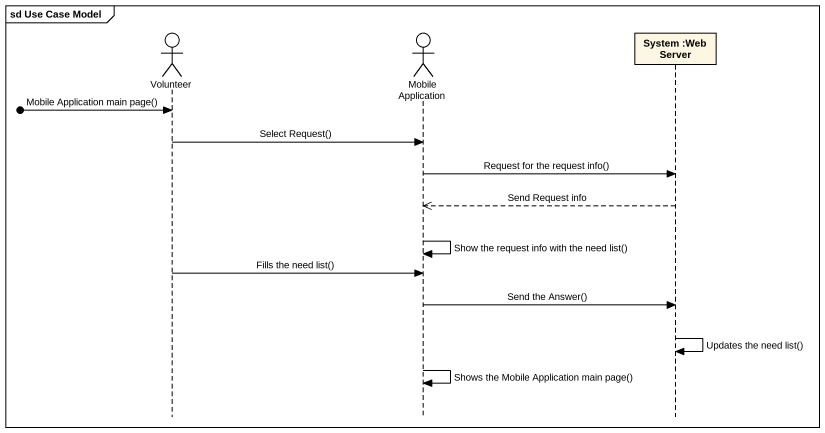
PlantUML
@startuml
mainframe sd Use Case Model
hide footbox
actor Volunteer
actor "Mobile Application" as Mobile_Application
participant "System :Web Server" as System_Web_Server

[o-> Volunteer : Mobile Application main page()
Volunteer -> Mobile_Application : Select Request()
Mobile_Application -> System_Web_Server : Request for the request info()
System_Web_Server -->> Mobile_Application : Send Request info
Mobile_Application -> Mobile_Application : Show the request info with the need list()
Volunteer -> Mobile_Application : Fills the need list()
Mobile_Application -> System_Web_Server : Send the Answer()
System_Web_Server -> System_Web_Server : Updates the need list()
Mobile_Application -> Mobile_Application : Shows the Mobile Application main page()
@enduml
